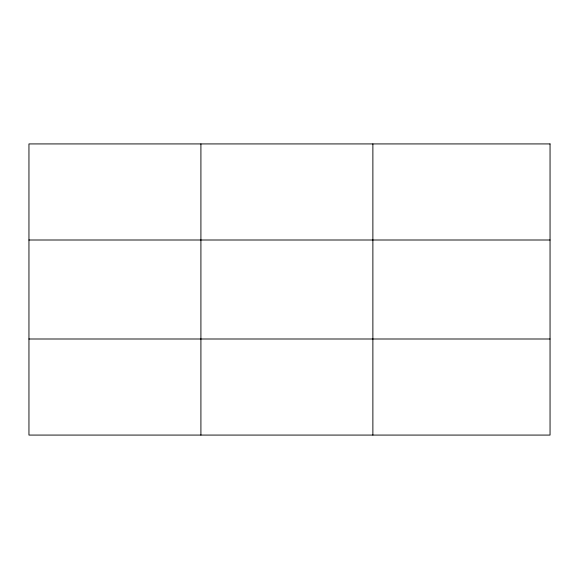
<?xml version="1.0" encoding="UTF-8"?>
<svg xmlns="http://www.w3.org/2000/svg" width="579" height="579" viewBox="0 0 579 579"><rect width="100%" height="100%" fill="white"/><g stroke="black" fill="none" stroke-linecap="round" stroke-linejoin="round"><path stroke-width="0.87" d="M200.913 435.075L200.913 143.925M372.876 435.075L372.876 143.925M28.95 240.003L550.05 240.003M28.95 338.997L550.05 338.997M550.05 143.925L550.05 435.075L28.95 435.075L28.95 143.925L550.05 143.925"/></g></svg>
